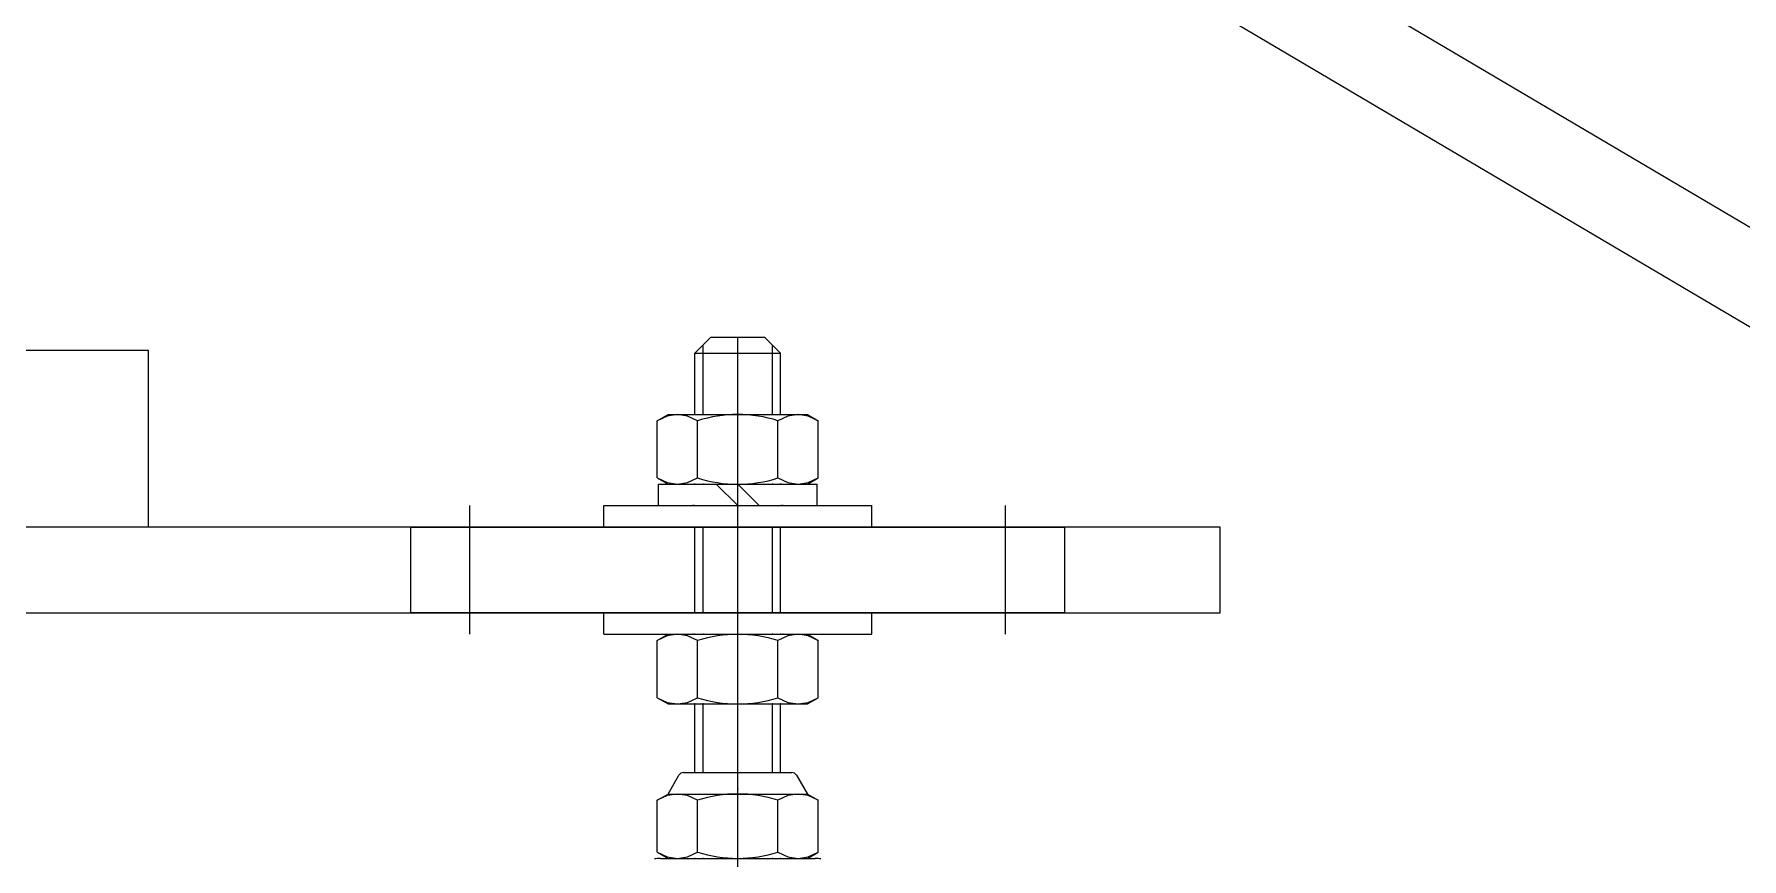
# Model space of a CAD drawing. Header units: centimetres. Extents: x 470464 to 524273, y 49611 to 59074.
# Drawn here: x 504118.82 to 504134.75, y 50535.36 to 50543.06 of the extents above; entities that cross this region are included whole.
import ezdxf

# ---------------------------------------------------------------- set-up
doc = ezdxf.new("R2010")
doc.units = ezdxf.units.CM
doc.header["$MEASUREMENT"] = 0
doc.linetypes.add('CENTER', pattern=[50.8, 31.75, -6.35, 6.35, -6.35])
doc.linetypes.add('SOLID', pattern=[0])
doc.layers.add('BARIŞ BABUR-23', color=255, linetype='Continuous', lineweight=9)
doc.layers.add('vinç', color=7, linetype='Continuous')

# ---------------------------------------------------------------- blocks, each defined once
blk = doc.blocks.new('IYUTRJIRTUYKTJYR')
at = {"layer": 'BARIŞ BABUR-23', "color": 2}
for p, q in [((416610.406, 68828.163), (416640.406, 68828.163)), ((416640.406, 68828.163), (416640.406, 68826.513)), ((416640.406, 68826.513), (416627.681, 68826.513))]:
    blk.add_line(p, q, dxfattribs=at)
blk = doc.blocks.new('YTUJYIUTYUYTUUYTJ')
at = {"layer": 'vinç', "color": 2}
blk.add_blockref('IYUTRJIRTUYKTJYR', (55, 0), dxfattribs=at)
blk = doc.blocks.new('yguygyukfyukgjkhkjh')
at = {"color": 2, "linetype": 'SOLID'}
for p, q in [((416700.559, 68830.134), (416700.709, 68830.284)), ((416700.709, 68830.284), (416701.209, 68830.284)), ((416701.209, 68830.284), (416701.359, 68830.134)), ((416700.559, 68830.134), (416701.359, 68830.134)), ((416700.559, 68829.563), (416700.559, 68830.134)), ((416700.635, 68829.563), (416700.635, 68830.211)), ((416701.282, 68829.563), (416701.282, 68830.211)), ((416701.359, 68829.563), (416701.359, 68830.134)), ((416700.208, 68829.505), (416700.309, 68829.563)), ((416700.301, 68829.549), (416700.208, 68829.505)), ((416700.208, 68828.971), (416700.208, 68829.505)), ((416700.396, 68829.563), (416700.301, 68829.549)), ((416700.309, 68829.563), (416701.609, 68829.563)), ((416700.491, 68829.549), (416700.396, 68829.563)), ((416700.584, 68829.505), (416700.491, 68829.549)), ((416700.584, 68828.971), (416700.584, 68829.505)), ((416701.426, 68829.549), (416701.334, 68829.505)), ((416701.334, 68828.971), (416701.334, 68829.505)), ((416701.522, 68829.563), (416701.426, 68829.549)), ((416701.617, 68829.549), (416701.522, 68829.563)), ((416701.609, 68829.563), (416701.709, 68829.505)), ((416701.709, 68829.505), (416701.617, 68829.549)), ((416701.709, 68828.971), (416701.709, 68829.505)), ((416700.208, 68828.971), (416700.301, 68828.928)), ((416700.208, 68828.971), (416700.309, 68828.913)), ((416700.491, 68828.928), (416700.584, 68828.971)), ((416701.334, 68828.971), (416701.426, 68828.928)), ((416701.609, 68828.913), (416701.709, 68828.971)), ((416701.617, 68828.928), (416701.709, 68828.971)), ((416700.219, 68828.713), (416700.219, 68828.913)), ((416700.219, 68828.913), (416701.699, 68828.913)), ((416700.301, 68828.928), (416700.396, 68828.913)), ((416700.309, 68828.913), (416701.609, 68828.913)), ((416700.396, 68828.913), (416700.491, 68828.928)), ((416700.759, 68828.913), (416700.959, 68828.713)), ((416700.959, 68828.913), (416701.159, 68828.713)), ((416701.426, 68828.928), (416701.522, 68828.913)), ((416701.522, 68828.913), (416701.617, 68828.928)), ((416701.699, 68828.713), (416701.699, 68828.913)), ((416699.709, 68828.513), (416699.709, 68828.713)), ((416699.709, 68828.713), (416702.209, 68828.713)), ((416700.219, 68828.713), (416701.699, 68828.713)), ((416702.209, 68828.513), (416702.209, 68828.713)), ((416699.709, 68828.513), (416702.209, 68828.513)), ((416700.559, 68827.713), (416700.559, 68828.513)), ((416700.635, 68827.713), (416700.635, 68828.513)), ((416701.282, 68827.713), (416701.282, 68828.513)), ((416701.359, 68827.713), (416701.359, 68828.513)), ((416699.709, 68827.513), (416699.709, 68827.713)), ((416699.709, 68827.713), (416702.209, 68827.713)), ((416702.209, 68827.513), (416702.209, 68827.713)), ((416699.709, 68827.513), (416702.209, 68827.513)), ((416700.208, 68827.455), (416700.309, 68827.513)), ((416700.396, 68827.513), (416700.301, 68827.499)), ((416700.309, 68827.513), (416701.609, 68827.513)), ((416700.491, 68827.499), (416700.396, 68827.513)), ((416701.522, 68827.513), (416701.426, 68827.499)), ((416701.617, 68827.499), (416701.522, 68827.513)), ((416701.609, 68827.513), (416701.709, 68827.455)), ((416700.301, 68827.499), (416700.208, 68827.455)), ((416700.208, 68826.921), (416700.208, 68827.455)), ((416700.584, 68827.455), (416700.491, 68827.499)), ((416700.584, 68826.921), (416700.584, 68827.455)), ((416701.426, 68827.499), (416701.334, 68827.455)), ((416701.334, 68826.921), (416701.334, 68827.455)), ((416701.709, 68827.455), (416701.617, 68827.499)), ((416701.709, 68826.921), (416701.709, 68827.455)), ((416700.208, 68826.921), (416700.301, 68826.878)), ((416700.208, 68826.921), (416700.309, 68826.863)), ((416700.301, 68826.878), (416700.396, 68826.863)), ((416700.396, 68826.863), (416700.491, 68826.878)), ((416700.491, 68826.878), (416700.584, 68826.921)), ((416701.334, 68826.921), (416701.426, 68826.878)), ((416701.426, 68826.878), (416701.522, 68826.863)), ((416701.522, 68826.863), (416701.617, 68826.878)), ((416701.609, 68826.863), (416701.709, 68826.921)), ((416701.617, 68826.878), (416701.709, 68826.921)), ((416700.309, 68826.863), (416701.609, 68826.863)), ((416700.559, 68826.223), (416700.559, 68826.863)), ((416700.635, 68826.223), (416700.635, 68826.863)), ((416701.282, 68826.223), (416701.282, 68826.863)), ((416701.359, 68826.223), (416701.359, 68826.863)), ((416700.309, 68826.023), (416700.41, 68826.198)), ((416700.453, 68826.223), (416701.464, 68826.223)), ((416701.508, 68826.198), (416701.609, 68826.023)), ((416700.208, 68825.965), (416700.309, 68826.023)), ((416700.301, 68826.009), (416700.208, 68825.965)), ((416700.208, 68825.482), (416700.208, 68825.965)), ((416700.396, 68826.023), (416700.301, 68826.009)), ((416700.309, 68826.023), (416701.609, 68826.023)), ((416700.491, 68826.009), (416700.396, 68826.023)), ((416700.584, 68825.965), (416700.491, 68826.009)), ((416700.584, 68825.482), (416700.584, 68825.965)), ((416701.426, 68826.009), (416701.334, 68825.965)), ((416701.334, 68825.482), (416701.334, 68825.965)), ((416701.522, 68826.023), (416701.426, 68826.009)), ((416701.617, 68826.009), (416701.522, 68826.023)), ((416701.609, 68826.023), (416701.709, 68825.965)), ((416701.709, 68825.965), (416701.617, 68826.009)), ((416701.709, 68825.482), (416701.709, 68825.965)), ((416700.959, 68825.253), (416700.959, 68825.616)), ((416700.208, 68825.482), (416700.301, 68825.438)), ((416700.208, 68825.482), (416700.309, 68825.423)), ((416700.301, 68825.438), (416700.396, 68825.423)), ((416700.396, 68825.423), (416700.491, 68825.438)), ((416700.491, 68825.438), (416700.584, 68825.482)), ((416701.334, 68825.482), (416701.426, 68825.438)), ((416701.426, 68825.438), (416701.522, 68825.423)), ((416701.522, 68825.423), (416701.617, 68825.438)), ((416701.609, 68825.423), (416701.709, 68825.482)), ((416701.617, 68825.438), (416701.709, 68825.482)), ((416700.237, 68825.423), (416701.681, 68825.423)), ((416700.309, 68825.423), (416701.609, 68825.423))]:
    blk.add_line(p, q, dxfattribs=at)
at = {"color": 2, "linetype": 'CENTER', "ltscale": 5}
for p, q in [((416700.959, 68825.253), (416700.959, 68830.284)), ((416698.459, 68827.513), (416698.459, 68828.713)), ((416703.459, 68827.513), (416703.459, 68828.713))]:
    blk.add_line(p, q, dxfattribs=at)
at = {"color": 2, "ltscale": 0.4}
for p, q in [((416705.459, 68828.513), (416685.459, 68828.513)), ((416697.909, 68827.713), (416697.909, 68828.513)), ((416697.909, 68828.513), (416704.009, 68828.513)), ((416704.009, 68828.513), (416704.009, 68827.713)), ((416705.459, 68827.713), (416705.459, 68828.513)), ((416685.459, 68827.713), (416705.459, 68827.713)), ((416704.009, 68827.713), (416697.909, 68827.713))]:
    blk.add_line(p, q, dxfattribs=at)
at = {"color": 2, "linetype": 'Continuous', "ltscale": 0.4}
for p, q in [((416698.21, 68828.513), (416698.21, 68828.513)), ((416698.918, 68828.513), (416698.918, 68828.513)), ((416699.625, 68828.513), (416699.625, 68828.513)), ((416700.332, 68828.513), (416700.332, 68828.513)), ((416701.039, 68828.513), (416701.039, 68828.513)), ((416701.746, 68828.513), (416701.746, 68828.513)), ((416702.453, 68828.513), (416702.453, 68828.513)), ((416703.16, 68828.513), (416703.16, 68828.513)), ((416703.867, 68828.513), (416703.867, 68828.513)), ((416698.117, 68827.713), (416698.118, 68827.713)), ((416698.824, 68827.713), (416698.825, 68827.713)), ((416699.532, 68827.713), (416699.532, 68827.713)), ((416700.239, 68827.713), (416700.239, 68827.713)), ((416700.946, 68827.713), (416700.946, 68827.713)), ((416701.653, 68827.713), (416701.653, 68827.713)), ((416702.36, 68827.713), (416702.36, 68827.713)), ((416703.067, 68827.713), (416703.067, 68827.713)), ((416703.774, 68827.713), (416703.774, 68827.713))]:
    blk.add_line(p, q, dxfattribs=at)
at = {"color": 2, "linetype": 'SOLID'}
for centre, radius, start, end in [((416700.959, 68828.321), 1.242, 72.412, 107.588), ((416700.959, 68830.155), 1.242, 252.412, 287.588), ((416700.959, 68826.271), 1.242, 72.412, 107.588), ((416700.959, 68828.105), 1.242, 252.412, 287.588), ((416700.453, 68826.173), 0.05, 90, 150), ((416701.464, 68826.173), 0.05, 30, 90), ((416700.959, 68824.782), 1.242, 72.412, 107.588), ((416700.959, 68826.665), 1.242, 252.412, 287.588), ((416700.237, 68825.123), 0.3, 90, 100.5574), ((416701.681, 68825.123), 0.3, 79.4426, 90)]:
    blk.add_arc(centre, radius, start, end, dxfattribs=at)
for p in [(416700.559, 68829.563), (416700.635, 68829.563), (416700.959, 68829.563), (416701.282, 68829.563), (416701.359, 68829.563), (416700.554, 68828.913), (416700.559, 68828.913), (416700.635, 68828.913), (416700.959, 68828.913), (416700.959, 68828.913), (416700.959, 68828.913), (416701.282, 68828.913), (416701.359, 68828.913), (416701.364, 68828.913), (416700.539, 68828.713), (416700.554, 68828.713), (416700.959, 68828.713), (416700.959, 68828.713), (416700.959, 68828.713), (416701.364, 68828.713), (416701.379, 68828.713), (416700.539, 68828.513), (416700.959, 68828.513), (416701.379, 68828.513), (416700.539, 68827.713), (416700.959, 68827.713), (416701.379, 68827.713), (416700.539, 68827.513), (416700.559, 68827.513), (416700.635, 68827.513), (416700.959, 68827.513), (416700.959, 68827.513), (416701.282, 68827.513), (416701.359, 68827.513), (416701.379, 68827.513), (416700.559, 68826.863), (416700.635, 68826.863), (416700.959, 68826.863), (416701.282, 68826.863), (416701.359, 68826.863), (416700.959, 68826.073), (416700.559, 68825.423), (416700.635, 68825.423), (416700.959, 68825.423), (416701.282, 68825.423), (416701.359, 68825.423)]:
    blk.add_point(p, dxfattribs=at)
blk = doc.blocks.new('hfgdtnyrmuntyr')
at = {"layer": 'vinç', "color": 2}
for p, q in [((416843.759, 68149.163), (416801.409, 68174.157)), ((416843.54, 68148.363), (416801.002, 68173.468))]:
    blk.add_line(p, q, dxfattribs=at)
blk = doc.blocks.new('lkjşlkjkloıjljikşlklş')
at = {"layer": 'vinç', "color": 2}
blk.add_blockref('hfgdtnyrmuntyr', (0, 666), dxfattribs=at)
blk = doc.blocks.new('DHSETSRDJFDS')
at = {"layer": 'vinç', "color": 2}
for name, p in [('lkjşlkjkloıjljikşlklş', (0, -70)), ('yguygyukfyukgjkhkjh', (106, -70)), ('YTUJYIUTYUYTUUYTJ', (106.053, -68))]:
    blk.add_blockref(name, p, dxfattribs=at)

msp = doc.modelspace()

# ---------------------------------------------------------------- block references
at = {"layer": 'vinç', "color": 0}
msp.add_blockref('DHSETSRDJFDS', (87318.426, -18220.054), dxfattribs=at)

doc.saveas('drawing.dxf')
